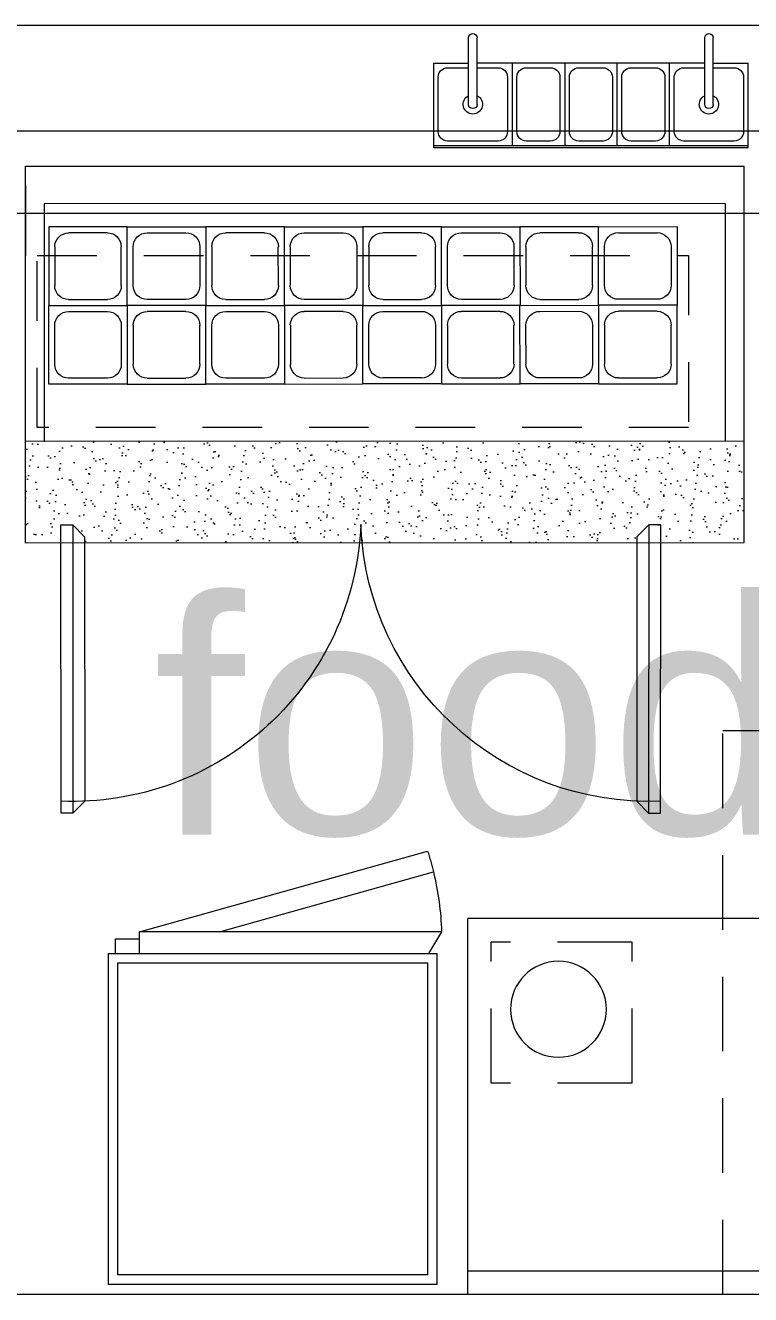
# Model space of a CAD drawing. Header units: millimetres. Extents: x 744843 to 745492, y 2520966 to 2521458.
# Drawn here: x 745400.358 to 745401.902, y 2521104.015 to 2521106.715 of the extents above; entities that cross this region are included whole.
import ezdxf

# ---------------------------------------------------------------- set-up
doc = ezdxf.new("R2010")
doc.units = ezdxf.units.MM
doc.linetypes.add('HIDDEN', pattern=[9.525, 6.35, -3.175])
doc.linetypes.add('HIDDEN2', pattern=[0.1875, 0.125, -0.0625])
for name, color, linetype, lineweight in [('A_Muebles_Cocina_2a.Etapa', 230, 'Continuous', 20), ('A_Muros', 30, 'Continuous', 20), ('A_Muros_Bajos', 31, 'Continuous', 20), ('A_Proyecciones', 192, 'HIDDEN', 20), ('A_Textos', 4, 'Continuous', 20)]:
    doc.layers.add(name, color=color, linetype=linetype, lineweight=lineweight)
doc.styles.add('Arial', font='arial.ttf', dxfattribs={"height": 1})
doc.linetypes.add('ZIGZAG', pattern='A,0.00254,-5.08,[131,ltypeshp.shx,S=5.08,R=0,X=-5.08,Y=0],-10.16,[131,ltypeshp.shx,S=5.08,R=180,X=5.08,Y=0],-5.08', length=20.32254)

# ---------------------------------------------------------------- blocks, each defined once
blk = doc.blocks.new('Cocina_Freidora')
at = {"layer": 'A_Muebles_Cocina_2a.Etapa'}
for p, q in [((1.3362, 0.8), (3.243, 0.8)), ((1.3362, 0.8), (3.243, 0.8)), ((3.243, 0), (3.243, 0.8)), ((3.243, 0), (3.243, 0.8)), ((1.3362, 0.05), (3.243, 0.05)), ((1.3362, 0.05), (3.243, 0.05)), ((0.0362, 0), (3.243, 0))]:
    blk.add_line(p, q, dxfattribs=at)
at = {"layer": 'A_Muebles_Cocina_2a.Etapa', "linetype": 'HIDDEN', "ltscale": 0.025}
for p, q in [((2.893, 0.45), (2.893, 0.75)), ((2.893, 0.75), (3.193, 0.75)), ((2.893, 0.45), (2.893, 0.75)), ((2.893, 0.75), (3.193, 0.75)), ((3.193, 0.45), (3.193, 0.75)), ((3.193, 0.45), (3.193, 0.75)), ((2.893, 0.45), (3.193, 0.45)), ((2.893, 0.45), (3.193, 0.45))]:
    blk.add_line(p, q, dxfattribs=at)
at = {"layer": 'A_Muebles_Cocina_2a.Etapa', "color": 2, "linetype": 'HIDDEN', "ltscale": 0.025}
blk.add_lwpolyline([(2.7, 1.2), (0.0362, 1.2), (0.0362, 0), (2.7, 0)], close=True, dxfattribs=at)
at = {"layer": 'A_Muebles_Cocina_2a.Etapa'}
blk.add_circle((3.0499, 0.607), 0.102, dxfattribs=at)
blk.add_circle((3.0499, 0.607), 0.102, dxfattribs=at)
blk = doc.blocks.new('Cocina_Dispenser')
at = {"layer": 'A_Muebles_Cocina_2a.Etapa'}
for p, q in [((0.0748, 0.088), (0.0748, 0.2296)), ((0.0748, 0.088), (0.0748, 0.2296)), ((0.0927, 0.088), (0.0927, 0.2296)), ((0.0927, 0.088), (0.0927, 0.2296)), ((0.5773, 0.088), (0.5773, 0.2296)), ((0.5773, 0.088), (0.5773, 0.2296)), ((0.5952, 0.088), (0.5952, 0.2296)), ((0.5952, 0.088), (0.5952, 0.2296)), ((0.0748, 0.176), (0, 0.176)), ((0, -0.004), (0, 0.176)), ((0.0748, 0.176), (0, 0.176)), ((0, -0.004), (0, 0.176)), ((0.0748, 0.166), (0.03, 0.166)), ((0.0748, 0.166), (0.03, 0.166)), ((0.0927, 0.176), (0.5773, 0.176)), ((0.0927, 0.176), (0.5773, 0.176)), ((0.1375, 0.166), (0.0927, 0.166)), ((0.1375, 0.166), (0.0927, 0.166)), ((0.1675, 0), (0.1675, 0.176)), ((0.1675, 0), (0.1675, 0.176)), ((0.2492, 0.166), (0.1975, 0.166)), ((0.2492, 0.166), (0.1975, 0.166)), ((0.2792, 0), (0.2792, 0.176)), ((0.2792, 0), (0.2792, 0.176)), ((0.3608, 0.166), (0.3092, 0.166)), ((0.3608, 0.166), (0.3092, 0.166)), ((0.3908, 0.176), (0.3908, 0)), ((0.3908, 0.176), (0.3908, 0)), ((0.4725, 0.166), (0.4208, 0.166)), ((0.4725, 0.166), (0.4208, 0.166)), ((0.5025, 0.176), (0.5025, 0)), ((0.5025, 0.176), (0.5025, 0)), ((0.5773, 0.166), (0.5325, 0.166)), ((0.5773, 0.166), (0.5325, 0.166)), ((0.67, 0.176), (0.5952, 0.176)), ((0.67, 0.176), (0.5952, 0.176)), ((0.64, 0.166), (0.5952, 0.166)), ((0.64, 0.166), (0.5952, 0.166)), ((0.67, 0.176), (0.67, -0.004)), ((0.67, 0.176), (0.67, -0.004)), ((0.01, 0.146), (0.01, 0.03)), ((0.01, 0.146), (0.01, 0.03)), ((0.1575, 0.03), (0.1575, 0.146)), ((0.1575, 0.03), (0.1575, 0.146)), ((0.1775, 0.146), (0.1775, 0.03)), ((0.1775, 0.146), (0.1775, 0.03)), ((0.2692, 0.03), (0.2692, 0.146)), ((0.2692, 0.03), (0.2692, 0.146)), ((0.2892, 0.146), (0.2892, 0.03)), ((0.2892, 0.146), (0.2892, 0.03)), ((0.3808, 0.03), (0.3808, 0.146)), ((0.3808, 0.03), (0.3808, 0.146)), ((0.4008, 0.146), (0.4008, 0.03)), ((0.4008, 0.146), (0.4008, 0.03)), ((0.4925, 0.03), (0.4925, 0.146)), ((0.4925, 0.03), (0.4925, 0.146)), ((0.5125, 0.146), (0.5125, 0.03)), ((0.5125, 0.146), (0.5125, 0.03)), ((0.66, 0.03), (0.66, 0.146)), ((0.66, 0.03), (0.66, 0.146)), ((0, 0), (0.67, 0)), ((0, 0), (0.67, 0)), ((0.03, 0.01), (0.1375, 0.01)), ((0.03, 0.01), (0.1375, 0.01)), ((0.1975, 0.01), (0.2492, 0.01)), ((0.1975, 0.01), (0.2492, 0.01)), ((0.3092, 0.01), (0.3608, 0.01)), ((0.3092, 0.01), (0.3608, 0.01)), ((0.4208, 0.01), (0.4725, 0.01)), ((0.4208, 0.01), (0.4725, 0.01)), ((0.5325, 0.01), (0.64, 0.01)), ((0.5325, 0.01), (0.64, 0.01)), ((0.67, -0.004), (0, -0.004)), ((0.67, -0.004), (0, -0.004))]:
    blk.add_line(p, q, dxfattribs=at)
for centre, radius, start, end in [((0.0837, 0.2296), 0.00891, 0, 180), ((0.0837, 0.2296), 0.00891, 0, 180), ((0.5863, 0.2296), 0.00891, 0, 180), ((0.5863, 0.2296), 0.00891, 0, 180), ((0.03, 0.146), 0.02, 90, 180), ((0.03, 0.146), 0.02, 90, 180), ((0.1375, 0.146), 0.02, 360, 90), ((0.1375, 0.146), 0.02, 360, 90), ((0.1975, 0.146), 0.02, 90, 180), ((0.1975, 0.146), 0.02, 90, 180), ((0.2492, 0.146), 0.02, 360, 90), ((0.2492, 0.146), 0.02, 360, 90), ((0.3092, 0.146), 0.02, 90, 180), ((0.3092, 0.146), 0.02, 90, 180), ((0.3608, 0.146), 0.02, 360, 90), ((0.3608, 0.146), 0.02, 360, 90), ((0.4208, 0.146), 0.02, 90, 180), ((0.4208, 0.146), 0.02, 90, 180), ((0.4725, 0.146), 0.02, 360, 90), ((0.4725, 0.146), 0.02, 360, 90), ((0.5325, 0.146), 0.02, 90, 180), ((0.5325, 0.146), 0.02, 90, 180), ((0.64, 0.146), 0.02, 360, 90), ((0.64, 0.146), 0.02, 360, 90), ((0.0837, 0.088), 0.0205, 115.7833, 64.2167), ((0.0837, 0.088), 0.0205, 115.7833, 64.2167), ((0.0837, 0.088), 0.00891, 180, 0), ((0.0837, 0.088), 0.00891, 180, 0), ((0.5863, 0.088), 0.0205, 115.7833, 64.2167), ((0.5863, 0.088), 0.0205, 115.7833, 64.2167), ((0.5863, 0.088), 0.00891, 180, 0), ((0.5863, 0.088), 0.00891, 180, 0), ((0.03, 0.03), 0.02, 180, 270), ((0.03, 0.03), 0.02, 180, 270), ((0.1375, 0.03), 0.02, 270, 360), ((0.1375, 0.03), 0.02, 270, 360), ((0.1975, 0.03), 0.02, 180, 270), ((0.1975, 0.03), 0.02, 180, 270), ((0.2492, 0.03), 0.02, 270, 360), ((0.2492, 0.03), 0.02, 270, 360), ((0.3092, 0.03), 0.02, 180, 270), ((0.3092, 0.03), 0.02, 180, 270), ((0.3608, 0.03), 0.02, 270, 360), ((0.3608, 0.03), 0.02, 270, 360), ((0.4208, 0.03), 0.02, 180, 270), ((0.4208, 0.03), 0.02, 180, 270), ((0.4725, 0.03), 0.02, 270, 0), ((0.4725, 0.03), 0.02, 270, 0), ((0.5325, 0.03), 0.02, 180, 270), ((0.5325, 0.03), 0.02, 180, 270), ((0.64, 0.03), 0.02, 270, 360), ((0.64, 0.03), 0.02, 270, 360)]:
    blk.add_arc(centre, radius, start, end, dxfattribs=at)
blk = doc.blocks.new('planta-baja-01$0$recipiente-17x17-flat-1')
at = {"linetype": 'Continuous'}
for p, q in [((-0.1671, 0.1673), (-0.1672, 0.0001)), ((0.0001, 0.1672), (-0.1671, 0.1673)), ((0, 0), (0.0001, 0.1672)), ((-0.0422, 0.1544), (-0.1249, 0.1545)), ((-0.1544, 0.125), (-0.1544, 0.0424)), ((-0.0128, 0.0423), (-0.0127, 0.1249)), ((-0.1672, 0.0001), (0, 0)), ((-0.1249, 0.0128), (-0.0423, 0.0128))]:
    blk.add_line(p, q, dxfattribs=at)
for centre, major_axis, start_param, end_param in [((-0.1249, 0.125), (0.0209, 0.0209), 0.784997, 2.355794), ((-0.0422, 0.1249), (-0.0209, 0.0209), 3.92659, 5.497386), ((-0.1249, 0.0423), (0.0209, 0.0209), 2.355794, 3.92659), ((-0.0423, 0.0423), (-0.0209, 0.0209), 2.355794, 3.92659)]:
    blk.add_ellipse(centre, major_axis=major_axis, ratio=1, start_param=start_param, end_param=end_param, dxfattribs=at)
blk = doc.blocks.new('planta-baja-01$0$recipiente-17x17-flat-2')
at = {"linetype": 'Continuous'}
for p, q in [((0, 0), (0.0001, 0.1672)), ((0.0001, 0.1672), (0.1673, 0.1671)), ((0.1673, 0.1671), (0.1672, -0.0001)), ((0.0424, 0.1544), (0.125, 0.1544)), ((0.0128, 0.0423), (0.0128, 0.1249)), ((0.1545, 0.1249), (0.1544, 0.0422)), ((0.1672, -0.0001), (0, 0)), ((0.1249, 0.0127), (0.0423, 0.0128))]:
    blk.add_line(p, q, dxfattribs=at)
for centre, major_axis, start_param, end_param in [((0.0423, 0.1249), (-0.0209, -0.0209), -2.356595, -0.785799), ((0.125, 0.1249), (0.0209, -0.0209), 0.784997, 2.355794), ((0.0423, 0.0423), (-0.0209, -0.0209), -0.785799, 0.784997), ((0.1249, 0.0422), (0.0209, -0.0209), -0.785799, 0.784997)]:
    blk.add_ellipse(centre, major_axis=major_axis, ratio=1, start_param=start_param, end_param=end_param, dxfattribs=at)
blk = doc.blocks.new('planta-baja-01$0$recipiente-17x17-flat-3')
at = {"linetype": 'Continuous'}
for p, q in [((0, 0), (0.0001, 0.1672)), ((0.0001, 0.1672), (0.1673, 0.1671)), ((0.1673, 0.1671), (0.1672, -0.0001)), ((0.0424, 0.1544), (0.125, 0.1544)), ((0.0128, 0.0423), (0.0128, 0.1249)), ((0.1545, 0.1249), (0.1544, 0.0422)), ((0.1672, -0.0001), (0, 0)), ((0.1249, 0.0127), (0.0423, 0.0128))]:
    blk.add_line(p, q, dxfattribs=at)
for centre, major_axis, start_param, end_param in [((0.0423, 0.1249), (-0.0209, -0.0209), -2.356595, -0.785799), ((0.125, 0.1249), (0.0209, -0.0209), 0.784997, 2.355794), ((0.0423, 0.0423), (-0.0209, -0.0209), -0.785799, 0.784997), ((0.1249, 0.0422), (0.0209, -0.0209), -0.785799, 0.784997)]:
    blk.add_ellipse(centre, major_axis=major_axis, ratio=1, start_param=start_param, end_param=end_param, dxfattribs=at)
blk = doc.blocks.new('planta-baja-01$0$recipiente-17x17-flat-4')
at = {"linetype": 'Continuous'}
for p, q in [((-0.1671, 0.1673), (-0.1672, 0.0001)), ((0.0001, 0.1672), (-0.1671, 0.1673)), ((0, 0), (0.0001, 0.1672)), ((-0.0422, 0.1544), (-0.1249, 0.1545)), ((-0.1544, 0.125), (-0.1544, 0.0424)), ((-0.0128, 0.0423), (-0.0127, 0.1249)), ((-0.1672, 0.0001), (0, 0)), ((-0.1249, 0.0128), (-0.0423, 0.0128))]:
    blk.add_line(p, q, dxfattribs=at)
for centre, major_axis, start_param, end_param in [((-0.1249, 0.125), (0.0209, 0.0209), 0.784997, 2.355794), ((-0.0422, 0.1249), (-0.0209, 0.0209), 3.92659, 5.497386), ((-0.1249, 0.0423), (0.0209, 0.0209), 2.355794, 3.92659), ((-0.0423, 0.0423), (-0.0209, 0.0209), 2.355794, 3.92659)]:
    blk.add_ellipse(centre, major_axis=major_axis, ratio=1, start_param=start_param, end_param=end_param, dxfattribs=at)
blk = doc.blocks.new('planta-baja-01$0$recipiente-17x17-flat-5')
at = {"linetype": 'Continuous'}
for p, q in [((-0.1673, -0.1671), (-0.1672, 0.0001)), ((-0.1672, 0.0001), (0, 0)), ((0, 0), (-0.0001, -0.1672)), ((-0.1249, -0.0127), (-0.0423, -0.0128)), ((-0.1545, -0.1249), (-0.1544, -0.0422)), ((-0.0128, -0.0423), (-0.0128, -0.1249)), ((-0.0424, -0.1544), (-0.125, -0.1544)), ((-0.0001, -0.1672), (-0.1673, -0.1671))]:
    blk.add_line(p, q, dxfattribs=at)
for centre, major_axis, start_param, end_param in [((-0.1249, -0.0422), (0.0209, -0.0209), 2.355794, 3.92659), ((-0.0423, -0.0423), (-0.0209, -0.0209), 2.355794, 3.92659), ((-0.125, -0.1249), (0.0209, -0.0209), -2.356595, -0.785799), ((-0.0423, -0.1249), (-0.0209, -0.0209), 0.784997, 2.355794)]:
    blk.add_ellipse(centre, major_axis=major_axis, ratio=1, start_param=start_param, end_param=end_param, dxfattribs=at)
blk = doc.blocks.new('planta-baja-01$0$recipiente-17x17-flat-6')
at = {"linetype": 'Continuous'}
for p, q in [((0, 0), (-0.0001, -0.1672)), ((0.1672, -0.0001), (0, 0)), ((0.1249, -0.0128), (0.0423, -0.0128)), ((0.1671, -0.1673), (0.1672, -0.0001)), ((0.0128, -0.0423), (0.0127, -0.1249)), ((0.1544, -0.125), (0.1544, -0.0424)), ((0.0422, -0.1544), (0.1249, -0.1545)), ((-0.0001, -0.1672), (0.1671, -0.1673))]:
    blk.add_line(p, q, dxfattribs=at)
for centre, major_axis, start_param, end_param in [((0.0423, -0.0423), (-0.0209, 0.0209), -0.785799, 0.784997), ((0.1249, -0.0423), (0.0209, 0.0209), 5.497386, 7.068183), ((0.0422, -0.1249), (-0.0209, 0.0209), 0.784997, 2.355794), ((0.1249, -0.125), (0.0209, 0.0209), 3.92659, 5.497386)]:
    blk.add_ellipse(centre, major_axis=major_axis, ratio=1, start_param=start_param, end_param=end_param, dxfattribs=at)
blk = doc.blocks.new('planta-baja-01$0$recipiente-17x17-flat-7')
at = {"linetype": 'Continuous'}
for p, q in [((0, 0), (-0.0001, -0.1672)), ((0.1672, -0.0001), (0, 0)), ((0.1249, -0.0128), (0.0423, -0.0128)), ((0.1671, -0.1673), (0.1672, -0.0001)), ((0.0128, -0.0423), (0.0127, -0.1249)), ((0.1544, -0.125), (0.1544, -0.0424)), ((0.0422, -0.1544), (0.1249, -0.1545)), ((-0.0001, -0.1672), (0.1671, -0.1673))]:
    blk.add_line(p, q, dxfattribs=at)
for centre, major_axis, start_param, end_param in [((0.0423, -0.0423), (-0.0209, 0.0209), -0.785799, 0.784997), ((0.1249, -0.0423), (0.0209, 0.0209), 5.497386, 7.068183), ((0.0422, -0.1249), (-0.0209, 0.0209), 0.784997, 2.355794), ((0.1249, -0.125), (0.0209, 0.0209), 3.92659, 5.497386)]:
    blk.add_ellipse(centre, major_axis=major_axis, ratio=1, start_param=start_param, end_param=end_param, dxfattribs=at)
blk = doc.blocks.new('planta-baja-01$0$recipiente-17x17-flat-8')
at = {"linetype": 'Continuous'}
for p, q in [((-0.1673, -0.1671), (-0.1672, 0.0001)), ((-0.1672, 0.0001), (0, 0)), ((0, 0), (-0.0001, -0.1672)), ((-0.1249, -0.0127), (-0.0423, -0.0128)), ((-0.1545, -0.1249), (-0.1544, -0.0422)), ((-0.0128, -0.0423), (-0.0128, -0.1249)), ((-0.0424, -0.1544), (-0.125, -0.1544)), ((-0.0001, -0.1672), (-0.1673, -0.1671))]:
    blk.add_line(p, q, dxfattribs=at)
for centre, major_axis, start_param, end_param in [((-0.1249, -0.0422), (0.0209, -0.0209), 2.355794, 3.92659), ((-0.0423, -0.0423), (-0.0209, -0.0209), 2.355794, 3.92659), ((-0.125, -0.1249), (0.0209, -0.0209), -2.356595, -0.785799), ((-0.0423, -0.1249), (-0.0209, -0.0209), 0.784997, 2.355794)]:
    blk.add_ellipse(centre, major_axis=major_axis, ratio=1, start_param=start_param, end_param=end_param, dxfattribs=at)
blk = doc.blocks.new('planta-baja-01$0$recipiente-17x17-flat-9')
at = {"linetype": 'Continuous'}
for p, q in [((-0.1671, 0.1673), (-0.1672, 0.0001)), ((0.0001, 0.1672), (-0.1671, 0.1673)), ((0, 0), (0.0001, 0.1672)), ((-0.0422, 0.1544), (-0.1249, 0.1545)), ((-0.1544, 0.125), (-0.1544, 0.0424)), ((-0.0128, 0.0423), (-0.0127, 0.1249)), ((-0.1672, 0.0001), (0, 0)), ((-0.1249, 0.0128), (-0.0423, 0.0128))]:
    blk.add_line(p, q, dxfattribs=at)
for centre, major_axis, start_param, end_param in [((-0.1249, 0.125), (0.0209, 0.0209), 0.784997, 2.355794), ((-0.0422, 0.1249), (-0.0209, 0.0209), 3.92659, 5.497386), ((-0.1249, 0.0423), (0.0209, 0.0209), 2.355794, 3.92659), ((-0.0423, 0.0423), (-0.0209, 0.0209), 2.355794, 3.92659)]:
    blk.add_ellipse(centre, major_axis=major_axis, ratio=1, start_param=start_param, end_param=end_param, dxfattribs=at)
blk = doc.blocks.new('planta-baja-01$0$recipiente-17x17-flat-10')
at = {"linetype": 'Continuous'}
for p, q in [((0, 0), (0.0001, 0.1672)), ((0.0001, 0.1672), (0.1673, 0.1671)), ((0.1673, 0.1671), (0.1672, -0.0001)), ((0.0424, 0.1544), (0.125, 0.1544)), ((0.0128, 0.0423), (0.0128, 0.1249)), ((0.1545, 0.1249), (0.1544, 0.0422)), ((0.1672, -0.0001), (0, 0)), ((0.1249, 0.0127), (0.0423, 0.0128))]:
    blk.add_line(p, q, dxfattribs=at)
for centre, major_axis, start_param, end_param in [((0.0423, 0.1249), (-0.0209, -0.0209), -2.356595, -0.785799), ((0.125, 0.1249), (0.0209, -0.0209), 0.784997, 2.355794), ((0.0423, 0.0423), (-0.0209, -0.0209), -0.785799, 0.784997), ((0.1249, 0.0422), (0.0209, -0.0209), -0.785799, 0.784997)]:
    blk.add_ellipse(centre, major_axis=major_axis, ratio=1, start_param=start_param, end_param=end_param, dxfattribs=at)
blk = doc.blocks.new('planta-baja-01$0$recipiente-17x17-flat-11')
at = {"linetype": 'Continuous'}
for p, q in [((0, 0), (0.0001, 0.1672)), ((0.0001, 0.1672), (0.1673, 0.1671)), ((0.1673, 0.1671), (0.1672, -0.0001)), ((0.0424, 0.1544), (0.125, 0.1544)), ((0.0128, 0.0423), (0.0128, 0.1249)), ((0.1545, 0.1249), (0.1544, 0.0422)), ((0.1672, -0.0001), (0, 0)), ((0.1249, 0.0127), (0.0423, 0.0128))]:
    blk.add_line(p, q, dxfattribs=at)
for centre, major_axis, start_param, end_param in [((0.0423, 0.1249), (-0.0209, -0.0209), -2.356595, -0.785799), ((0.125, 0.1249), (0.0209, -0.0209), 0.784997, 2.355794), ((0.0423, 0.0423), (-0.0209, -0.0209), -0.785799, 0.784997), ((0.1249, 0.0422), (0.0209, -0.0209), -0.785799, 0.784997)]:
    blk.add_ellipse(centre, major_axis=major_axis, ratio=1, start_param=start_param, end_param=end_param, dxfattribs=at)
blk = doc.blocks.new('planta-baja-01$0$recipiente-17x17-flat-12')
at = {"linetype": 'Continuous'}
for p, q in [((-0.1671, 0.1673), (-0.1672, 0.0001)), ((0.0001, 0.1672), (-0.1671, 0.1673)), ((0, 0), (0.0001, 0.1672)), ((-0.0422, 0.1544), (-0.1249, 0.1545)), ((-0.1544, 0.125), (-0.1544, 0.0424)), ((-0.0128, 0.0423), (-0.0127, 0.1249)), ((-0.1672, 0.0001), (0, 0)), ((-0.1249, 0.0128), (-0.0423, 0.0128))]:
    blk.add_line(p, q, dxfattribs=at)
for centre, major_axis, start_param, end_param in [((-0.1249, 0.125), (0.0209, 0.0209), 0.784997, 2.355794), ((-0.0422, 0.1249), (-0.0209, 0.0209), 3.92659, 5.497386), ((-0.1249, 0.0423), (0.0209, 0.0209), 2.355794, 3.92659), ((-0.0423, 0.0423), (-0.0209, 0.0209), 2.355794, 3.92659)]:
    blk.add_ellipse(centre, major_axis=major_axis, ratio=1, start_param=start_param, end_param=end_param, dxfattribs=at)
blk = doc.blocks.new('planta-baja-01$0$recipiente-17x17-flat-13')
at = {"linetype": 'Continuous'}
for p, q in [((-0.1673, -0.1671), (-0.1672, 0.0001)), ((-0.1672, 0.0001), (0, 0)), ((0, 0), (-0.0001, -0.1672)), ((-0.1249, -0.0127), (-0.0423, -0.0128)), ((-0.1545, -0.1249), (-0.1544, -0.0422)), ((-0.0128, -0.0423), (-0.0128, -0.1249)), ((-0.0424, -0.1544), (-0.125, -0.1544)), ((-0.0001, -0.1672), (-0.1673, -0.1671))]:
    blk.add_line(p, q, dxfattribs=at)
for centre, major_axis, start_param, end_param in [((-0.1249, -0.0422), (0.0209, -0.0209), 2.355794, 3.92659), ((-0.0423, -0.0423), (-0.0209, -0.0209), 2.355794, 3.92659), ((-0.125, -0.1249), (0.0209, -0.0209), -2.356595, -0.785799), ((-0.0423, -0.1249), (-0.0209, -0.0209), 0.784997, 2.355794)]:
    blk.add_ellipse(centre, major_axis=major_axis, ratio=1, start_param=start_param, end_param=end_param, dxfattribs=at)
blk = doc.blocks.new('planta-baja-01$0$recipiente-17x17-flat-14')
at = {"linetype": 'Continuous'}
for p, q in [((0, 0), (-0.0001, -0.1672)), ((0.1672, -0.0001), (0, 0)), ((0.1249, -0.0128), (0.0423, -0.0128)), ((0.1671, -0.1673), (0.1672, -0.0001)), ((0.0128, -0.0423), (0.0127, -0.1249)), ((0.1544, -0.125), (0.1544, -0.0424)), ((0.0422, -0.1544), (0.1249, -0.1545)), ((-0.0001, -0.1672), (0.1671, -0.1673))]:
    blk.add_line(p, q, dxfattribs=at)
for centre, major_axis, start_param, end_param in [((0.0423, -0.0423), (-0.0209, 0.0209), -0.785799, 0.784997), ((0.1249, -0.0423), (0.0209, 0.0209), 5.497386, 7.068183), ((0.0422, -0.1249), (-0.0209, 0.0209), 0.784997, 2.355794), ((0.1249, -0.125), (0.0209, 0.0209), 3.92659, 5.497386)]:
    blk.add_ellipse(centre, major_axis=major_axis, ratio=1, start_param=start_param, end_param=end_param, dxfattribs=at)
blk = doc.blocks.new('planta-baja-01$0$recipiente-17x17-flat-15')
at = {"linetype": 'Continuous'}
for p, q in [((0, 0), (-0.0001, -0.1672)), ((0.1672, -0.0001), (0, 0)), ((0.1249, -0.0128), (0.0423, -0.0128)), ((0.1671, -0.1673), (0.1672, -0.0001)), ((0.0128, -0.0423), (0.0127, -0.1249)), ((0.1544, -0.125), (0.1544, -0.0424)), ((0.0422, -0.1544), (0.1249, -0.1545)), ((-0.0001, -0.1672), (0.1671, -0.1673))]:
    blk.add_line(p, q, dxfattribs=at)
for centre, major_axis, start_param, end_param in [((0.0423, -0.0423), (-0.0209, 0.0209), -0.785799, 0.784997), ((0.1249, -0.0423), (0.0209, 0.0209), 5.497386, 7.068183), ((0.0422, -0.1249), (-0.0209, 0.0209), 0.784997, 2.355794), ((0.1249, -0.125), (0.0209, 0.0209), 3.92659, 5.497386)]:
    blk.add_ellipse(centre, major_axis=major_axis, ratio=1, start_param=start_param, end_param=end_param, dxfattribs=at)
blk = doc.blocks.new('planta-baja-01$0$recipiente-17x17-flat-16')
at = {"linetype": 'Continuous'}
for p, q in [((-0.1673, -0.1671), (-0.1672, 0.0001)), ((-0.1672, 0.0001), (0, 0)), ((0, 0), (-0.0001, -0.1672)), ((-0.1249, -0.0127), (-0.0423, -0.0128)), ((-0.1545, -0.1249), (-0.1544, -0.0422)), ((-0.0128, -0.0423), (-0.0128, -0.1249)), ((-0.0424, -0.1544), (-0.125, -0.1544)), ((-0.0001, -0.1672), (-0.1673, -0.1671))]:
    blk.add_line(p, q, dxfattribs=at)
for centre, major_axis, start_param, end_param in [((-0.1249, -0.0422), (0.0209, -0.0209), 2.355794, 3.92659), ((-0.0423, -0.0423), (-0.0209, -0.0209), 2.355794, 3.92659), ((-0.125, -0.1249), (0.0209, -0.0209), -2.356595, -0.785799), ((-0.0423, -0.1249), (-0.0209, -0.0209), 0.784997, 2.355794)]:
    blk.add_ellipse(centre, major_axis=major_axis, ratio=1, start_param=start_param, end_param=end_param, dxfattribs=at)
blk = doc.blocks.new('planta-baja-01$0$recipiente-17x17-flat-17')
at = {"linetype": 'Continuous'}
for p, q in [((-0.1671, 0.1673), (-0.1672, 0.0001)), ((0.0001, 0.1672), (-0.1671, 0.1673)), ((0, 0), (0.0001, 0.1672)), ((-0.0422, 0.1544), (-0.1249, 0.1545)), ((-0.1544, 0.125), (-0.1544, 0.0424)), ((-0.0128, 0.0423), (-0.0127, 0.1249)), ((-0.1672, 0.0001), (0, 0)), ((-0.1249, 0.0128), (-0.0423, 0.0128))]:
    blk.add_line(p, q, dxfattribs=at)
for centre, major_axis, start_param, end_param in [((-0.1249, 0.125), (0.0209, 0.0209), 0.784997, 2.355794), ((-0.0422, 0.1249), (-0.0209, 0.0209), 3.92659, 5.497386), ((-0.1249, 0.0423), (0.0209, 0.0209), 2.355794, 3.92659), ((-0.0423, 0.0423), (-0.0209, 0.0209), 2.355794, 3.92659)]:
    blk.add_ellipse(centre, major_axis=major_axis, ratio=1, start_param=start_param, end_param=end_param, dxfattribs=at)
blk = doc.blocks.new('planta-baja-01$0$recipiente-17x17-flat-18')
at = {"linetype": 'Continuous'}
for p, q in [((0, 0), (0.0001, 0.1672)), ((0.0001, 0.1672), (0.1673, 0.1671)), ((0.1673, 0.1671), (0.1672, -0.0001)), ((0.0424, 0.1544), (0.125, 0.1544)), ((0.0128, 0.0423), (0.0128, 0.1249)), ((0.1545, 0.1249), (0.1544, 0.0422)), ((0.1672, -0.0001), (0, 0)), ((0.1249, 0.0127), (0.0423, 0.0128))]:
    blk.add_line(p, q, dxfattribs=at)
for centre, major_axis, start_param, end_param in [((0.0423, 0.1249), (-0.0209, -0.0209), -2.356595, -0.785799), ((0.125, 0.1249), (0.0209, -0.0209), 0.784997, 2.355794), ((0.0423, 0.0423), (-0.0209, -0.0209), -0.785799, 0.784997), ((0.1249, 0.0422), (0.0209, -0.0209), -0.785799, 0.784997)]:
    blk.add_ellipse(centre, major_axis=major_axis, ratio=1, start_param=start_param, end_param=end_param, dxfattribs=at)
blk = doc.blocks.new('planta-baja-01$0$recipiente-17x17-flat-19')
at = {"linetype": 'Continuous'}
for p, q in [((0, 0), (0.0001, 0.1672)), ((0.0001, 0.1672), (0.1673, 0.1671)), ((0.1673, 0.1671), (0.1672, -0.0001)), ((0.0424, 0.1544), (0.125, 0.1544)), ((0.0128, 0.0423), (0.0128, 0.1249)), ((0.1545, 0.1249), (0.1544, 0.0422)), ((0.1672, -0.0001), (0, 0)), ((0.1249, 0.0127), (0.0423, 0.0128))]:
    blk.add_line(p, q, dxfattribs=at)
for centre, major_axis, start_param, end_param in [((0.0423, 0.1249), (-0.0209, -0.0209), -2.356595, -0.785799), ((0.125, 0.1249), (0.0209, -0.0209), 0.784997, 2.355794), ((0.0423, 0.0423), (-0.0209, -0.0209), -0.785799, 0.784997), ((0.1249, 0.0422), (0.0209, -0.0209), -0.785799, 0.784997)]:
    blk.add_ellipse(centre, major_axis=major_axis, ratio=1, start_param=start_param, end_param=end_param, dxfattribs=at)
blk = doc.blocks.new('planta-baja-01$0$recipiente-17x17-flat-20')
at = {"linetype": 'Continuous'}
for p, q in [((-0.1671, 0.1673), (-0.1672, 0.0001)), ((0.0001, 0.1672), (-0.1671, 0.1673)), ((0, 0), (0.0001, 0.1672)), ((-0.0422, 0.1544), (-0.1249, 0.1545)), ((-0.1544, 0.125), (-0.1544, 0.0424)), ((-0.0128, 0.0423), (-0.0127, 0.1249)), ((-0.1672, 0.0001), (0, 0)), ((-0.1249, 0.0128), (-0.0423, 0.0128))]:
    blk.add_line(p, q, dxfattribs=at)
for centre, major_axis, start_param, end_param in [((-0.1249, 0.125), (0.0209, 0.0209), 0.784997, 2.355794), ((-0.0422, 0.1249), (-0.0209, 0.0209), 3.92659, 5.497386), ((-0.1249, 0.0423), (0.0209, 0.0209), 2.355794, 3.92659), ((-0.0423, 0.0423), (-0.0209, 0.0209), 2.355794, 3.92659)]:
    blk.add_ellipse(centre, major_axis=major_axis, ratio=1, start_param=start_param, end_param=end_param, dxfattribs=at)
blk = doc.blocks.new('planta-baja-01$0$recipiente-17x17-flat-21')
at = {"linetype": 'Continuous'}
for p, q in [((-0.1673, -0.1671), (-0.1672, 0.0001)), ((-0.1672, 0.0001), (0, 0)), ((0, 0), (-0.0001, -0.1672)), ((-0.1249, -0.0127), (-0.0423, -0.0128)), ((-0.1545, -0.1249), (-0.1544, -0.0422)), ((-0.0128, -0.0423), (-0.0128, -0.1249)), ((-0.0424, -0.1544), (-0.125, -0.1544)), ((-0.0001, -0.1672), (-0.1673, -0.1671))]:
    blk.add_line(p, q, dxfattribs=at)
for centre, major_axis, start_param, end_param in [((-0.1249, -0.0422), (0.0209, -0.0209), 2.355794, 3.92659), ((-0.0423, -0.0423), (-0.0209, -0.0209), 2.355794, 3.92659), ((-0.125, -0.1249), (0.0209, -0.0209), -2.356595, -0.785799), ((-0.0423, -0.1249), (-0.0209, -0.0209), 0.784997, 2.355794)]:
    blk.add_ellipse(centre, major_axis=major_axis, ratio=1, start_param=start_param, end_param=end_param, dxfattribs=at)
blk = doc.blocks.new('planta-baja-01$0$recipiente-17x17-flat-22')
at = {"linetype": 'Continuous'}
for p, q in [((0, 0), (-0.0001, -0.1672)), ((0.1672, -0.0001), (0, 0)), ((0.1249, -0.0128), (0.0423, -0.0128)), ((0.1671, -0.1673), (0.1672, -0.0001)), ((0.0128, -0.0423), (0.0127, -0.1249)), ((0.1544, -0.125), (0.1544, -0.0424)), ((0.0422, -0.1544), (0.1249, -0.1545)), ((-0.0001, -0.1672), (0.1671, -0.1673))]:
    blk.add_line(p, q, dxfattribs=at)
for centre, major_axis, start_param, end_param in [((0.0423, -0.0423), (-0.0209, 0.0209), -0.785799, 0.784997), ((0.1249, -0.0423), (0.0209, 0.0209), 5.497386, 7.068183), ((0.0422, -0.1249), (-0.0209, 0.0209), 0.784997, 2.355794), ((0.1249, -0.125), (0.0209, 0.0209), 3.92659, 5.497386)]:
    blk.add_ellipse(centre, major_axis=major_axis, ratio=1, start_param=start_param, end_param=end_param, dxfattribs=at)
blk = doc.blocks.new('planta-baja-01$0$recipiente-17x17-flat-23')
at = {"linetype": 'Continuous'}
for p, q in [((0, 0), (-0.0001, -0.1672)), ((0.1672, -0.0001), (0, 0)), ((0.1249, -0.0128), (0.0423, -0.0128)), ((0.1671, -0.1673), (0.1672, -0.0001)), ((0.0128, -0.0423), (0.0127, -0.1249)), ((0.1544, -0.125), (0.1544, -0.0424)), ((0.0422, -0.1544), (0.1249, -0.1545)), ((-0.0001, -0.1672), (0.1671, -0.1673))]:
    blk.add_line(p, q, dxfattribs=at)
for centre, major_axis, start_param, end_param in [((0.0423, -0.0423), (-0.0209, 0.0209), -0.785799, 0.784997), ((0.1249, -0.0423), (0.0209, 0.0209), 5.497386, 7.068183), ((0.0422, -0.1249), (-0.0209, 0.0209), 0.784997, 2.355794), ((0.1249, -0.125), (0.0209, 0.0209), 3.92659, 5.497386)]:
    blk.add_ellipse(centre, major_axis=major_axis, ratio=1, start_param=start_param, end_param=end_param, dxfattribs=at)
blk = doc.blocks.new('planta-baja-01$0$recipiente-17x17-flat-24')
at = {"linetype": 'Continuous'}
for p, q in [((-0.1673, -0.1671), (-0.1672, 0.0001)), ((-0.1672, 0.0001), (0, 0)), ((0, 0), (-0.0001, -0.1672)), ((-0.1249, -0.0127), (-0.0423, -0.0128)), ((-0.1545, -0.1249), (-0.1544, -0.0422)), ((-0.0128, -0.0423), (-0.0128, -0.1249)), ((-0.0424, -0.1544), (-0.125, -0.1544)), ((-0.0001, -0.1672), (-0.1673, -0.1671))]:
    blk.add_line(p, q, dxfattribs=at)
for centre, major_axis, start_param, end_param in [((-0.1249, -0.0422), (0.0209, -0.0209), 2.355794, 3.92659), ((-0.0423, -0.0423), (-0.0209, -0.0209), 2.355794, 3.92659), ((-0.125, -0.1249), (0.0209, -0.0209), -2.356595, -0.785799), ((-0.0423, -0.1249), (-0.0209, -0.0209), 0.784997, 2.355794)]:
    blk.add_ellipse(centre, major_axis=major_axis, ratio=1, start_param=start_param, end_param=end_param, dxfattribs=at)
blk = doc.blocks.new('planta-baja-01$0$recipiente-17x17-flat-25')
at = {"linetype": 'Continuous'}
for p, q in [((-0.1671, 0.1673), (-0.1672, 0.0001)), ((0.0001, 0.1672), (-0.1671, 0.1673)), ((0, 0), (0.0001, 0.1672)), ((-0.0422, 0.1544), (-0.1249, 0.1545)), ((-0.1544, 0.125), (-0.1544, 0.0424)), ((-0.0128, 0.0423), (-0.0127, 0.1249)), ((-0.1672, 0.0001), (0, 0)), ((-0.1249, 0.0128), (-0.0423, 0.0128))]:
    blk.add_line(p, q, dxfattribs=at)
for centre, major_axis, start_param, end_param in [((-0.1249, 0.125), (0.0209, 0.0209), 0.784997, 2.355794), ((-0.0422, 0.1249), (-0.0209, 0.0209), 3.92659, 5.497386), ((-0.1249, 0.0423), (0.0209, 0.0209), 2.355794, 3.92659), ((-0.0423, 0.0423), (-0.0209, 0.0209), 2.355794, 3.92659)]:
    blk.add_ellipse(centre, major_axis=major_axis, ratio=1, start_param=start_param, end_param=end_param, dxfattribs=at)
blk = doc.blocks.new('planta-baja-01$0$recipiente-17x17-flat-26')
at = {"linetype": 'Continuous'}
for p, q in [((0, 0), (0.0001, 0.1672)), ((0.0001, 0.1672), (0.1673, 0.1671)), ((0.1673, 0.1671), (0.1672, -0.0001)), ((0.0424, 0.1544), (0.125, 0.1544)), ((0.0128, 0.0423), (0.0128, 0.1249)), ((0.1545, 0.1249), (0.1544, 0.0422)), ((0.1672, -0.0001), (0, 0)), ((0.1249, 0.0127), (0.0423, 0.0128))]:
    blk.add_line(p, q, dxfattribs=at)
for centre, major_axis, start_param, end_param in [((0.0423, 0.1249), (-0.0209, -0.0209), -2.356595, -0.785799), ((0.125, 0.1249), (0.0209, -0.0209), 0.784997, 2.355794), ((0.0423, 0.0423), (-0.0209, -0.0209), -0.785799, 0.784997), ((0.1249, 0.0422), (0.0209, -0.0209), -0.785799, 0.784997)]:
    blk.add_ellipse(centre, major_axis=major_axis, ratio=1, start_param=start_param, end_param=end_param, dxfattribs=at)
blk = doc.blocks.new('planta-baja-01$0$recipiente-17x17-flat-27')
at = {"linetype": 'Continuous'}
for p, q in [((0, 0), (0.0001, 0.1672)), ((0.0001, 0.1672), (0.1673, 0.1671)), ((0.1673, 0.1671), (0.1672, -0.0001)), ((0.0424, 0.1544), (0.125, 0.1544)), ((0.0128, 0.0423), (0.0128, 0.1249)), ((0.1545, 0.1249), (0.1544, 0.0422)), ((0.1672, -0.0001), (0, 0)), ((0.1249, 0.0127), (0.0423, 0.0128))]:
    blk.add_line(p, q, dxfattribs=at)
for centre, major_axis, start_param, end_param in [((0.0423, 0.1249), (-0.0209, -0.0209), -2.356595, -0.785799), ((0.125, 0.1249), (0.0209, -0.0209), 0.784997, 2.355794), ((0.0423, 0.0423), (-0.0209, -0.0209), -0.785799, 0.784997), ((0.1249, 0.0422), (0.0209, -0.0209), -0.785799, 0.784997)]:
    blk.add_ellipse(centre, major_axis=major_axis, ratio=1, start_param=start_param, end_param=end_param, dxfattribs=at)
blk = doc.blocks.new('planta-baja-01$0$recipiente-17x17-flat-28')
at = {"linetype": 'Continuous'}
for p, q in [((-0.1671, 0.1673), (-0.1672, 0.0001)), ((0.0001, 0.1672), (-0.1671, 0.1673)), ((0, 0), (0.0001, 0.1672)), ((-0.0422, 0.1544), (-0.1249, 0.1545)), ((-0.1544, 0.125), (-0.1544, 0.0424)), ((-0.0128, 0.0423), (-0.0127, 0.1249)), ((-0.1672, 0.0001), (0, 0)), ((-0.1249, 0.0128), (-0.0423, 0.0128))]:
    blk.add_line(p, q, dxfattribs=at)
for centre, major_axis, start_param, end_param in [((-0.1249, 0.125), (0.0209, 0.0209), 0.784997, 2.355794), ((-0.0422, 0.1249), (-0.0209, 0.0209), 3.92659, 5.497386), ((-0.1249, 0.0423), (0.0209, 0.0209), 2.355794, 3.92659), ((-0.0423, 0.0423), (-0.0209, 0.0209), 2.355794, 3.92659)]:
    blk.add_ellipse(centre, major_axis=major_axis, ratio=1, start_param=start_param, end_param=end_param, dxfattribs=at)
blk = doc.blocks.new('planta-baja-01$0$recipiente-17x17-flat-29')
at = {"linetype": 'Continuous'}
for p, q in [((-0.1673, -0.1671), (-0.1672, 0.0001)), ((-0.1672, 0.0001), (0, 0)), ((0, 0), (-0.0001, -0.1672)), ((-0.1249, -0.0127), (-0.0423, -0.0128)), ((-0.1545, -0.1249), (-0.1544, -0.0422)), ((-0.0128, -0.0423), (-0.0128, -0.1249)), ((-0.0424, -0.1544), (-0.125, -0.1544)), ((-0.0001, -0.1672), (-0.1673, -0.1671))]:
    blk.add_line(p, q, dxfattribs=at)
for centre, major_axis, start_param, end_param in [((-0.1249, -0.0422), (0.0209, -0.0209), 2.355794, 3.92659), ((-0.0423, -0.0423), (-0.0209, -0.0209), 2.355794, 3.92659), ((-0.125, -0.1249), (0.0209, -0.0209), -2.356595, -0.785799), ((-0.0423, -0.1249), (-0.0209, -0.0209), 0.784997, 2.355794)]:
    blk.add_ellipse(centre, major_axis=major_axis, ratio=1, start_param=start_param, end_param=end_param, dxfattribs=at)
blk = doc.blocks.new('planta-baja-01$0$recipiente-17x17-flat-30')
at = {"linetype": 'Continuous'}
for p, q in [((0, 0), (-0.0001, -0.1672)), ((0.1672, -0.0001), (0, 0)), ((0.1249, -0.0128), (0.0423, -0.0128)), ((0.1671, -0.1673), (0.1672, -0.0001)), ((0.0128, -0.0423), (0.0127, -0.1249)), ((0.1544, -0.125), (0.1544, -0.0424)), ((0.0422, -0.1544), (0.1249, -0.1545)), ((-0.0001, -0.1672), (0.1671, -0.1673))]:
    blk.add_line(p, q, dxfattribs=at)
for centre, major_axis, start_param, end_param in [((0.0423, -0.0423), (-0.0209, 0.0209), -0.785799, 0.784997), ((0.1249, -0.0423), (0.0209, 0.0209), 5.497386, 7.068183), ((0.0422, -0.1249), (-0.0209, 0.0209), 0.784997, 2.355794), ((0.1249, -0.125), (0.0209, 0.0209), 3.92659, 5.497386)]:
    blk.add_ellipse(centre, major_axis=major_axis, ratio=1, start_param=start_param, end_param=end_param, dxfattribs=at)
blk = doc.blocks.new('planta-baja-01$0$recipiente-17x17-flat-31')
at = {"linetype": 'Continuous'}
for p, q in [((0, 0), (-0.0001, -0.1672)), ((0.1672, -0.0001), (0, 0)), ((0.1249, -0.0128), (0.0423, -0.0128)), ((0.1671, -0.1673), (0.1672, -0.0001)), ((0.0128, -0.0423), (0.0127, -0.1249)), ((0.1544, -0.125), (0.1544, -0.0424)), ((0.0422, -0.1544), (0.1249, -0.1545)), ((-0.0001, -0.1672), (0.1671, -0.1673))]:
    blk.add_line(p, q, dxfattribs=at)
for centre, major_axis, start_param, end_param in [((0.0423, -0.0423), (-0.0209, 0.0209), -0.785799, 0.784997), ((0.1249, -0.0423), (0.0209, 0.0209), 5.497386, 7.068183), ((0.0422, -0.1249), (-0.0209, 0.0209), 0.784997, 2.355794), ((0.1249, -0.125), (0.0209, 0.0209), 3.92659, 5.497386)]:
    blk.add_ellipse(centre, major_axis=major_axis, ratio=1, start_param=start_param, end_param=end_param, dxfattribs=at)
blk = doc.blocks.new('planta-baja-01$0$recipiente-17x17-flat-32')
at = {"linetype": 'Continuous'}
for p, q in [((-0.1673, -0.1671), (-0.1672, 0.0001)), ((-0.1672, 0.0001), (0, 0)), ((0, 0), (-0.0001, -0.1672)), ((-0.1249, -0.0127), (-0.0423, -0.0128)), ((-0.1545, -0.1249), (-0.1544, -0.0422)), ((-0.0128, -0.0423), (-0.0128, -0.1249)), ((-0.0424, -0.1544), (-0.125, -0.1544)), ((-0.0001, -0.1672), (-0.1673, -0.1671))]:
    blk.add_line(p, q, dxfattribs=at)
for centre, major_axis, start_param, end_param in [((-0.1249, -0.0422), (0.0209, -0.0209), 2.355794, 3.92659), ((-0.0423, -0.0423), (-0.0209, -0.0209), 2.355794, 3.92659), ((-0.125, -0.1249), (0.0209, -0.0209), -2.356595, -0.785799), ((-0.0423, -0.1249), (-0.0209, -0.0209), 0.784997, 2.355794)]:
    blk.add_ellipse(centre, major_axis=major_axis, ratio=1, start_param=start_param, end_param=end_param, dxfattribs=at)
blk = doc.blocks.new('Cocina_sandwichera')
at = {"layer": 'A_Muebles_Cocina_2a.Etapa'}
h = blk.add_hatch(dxfattribs=at)
h.set_pattern_fill('ACET-2D-AR-SAND', color=256, scale=0.000983564, angle=270, style=0)
h.set_pattern_definition([(307.5, (-745376.27962, -2521105.615184), (0.03105789467535, 0.0238315607742), [0, -0.0379734407165, 0, -0.0424702955382, 0, -0.04059660602917]), (277.5, (-745376.27962, -2521105.615184), (0.0635815039713, 0.0083706637982), [0, -0.0204856719655, 0, -0.03422606169844, 0, -0.01311582656327]), (237.5, (-745376.27962, -2521105.584456), (0.03535554287155, -0.0225239649182), [0, -0.0124912633936, 0, -0.0449685482169, 0, -0.0587089379499]), (227.5, (-745376.27962, -2521105.584456), (0.0493262180864, -0.045199151329), [0, -0.0062456316968, 0, -0.0294793816089, 0, -0.0337264111627])])
h.paths.add_polyline_path([(0.0001, 0.2145), (0, 0), (0.1778, 0), (0.1778, 0.0375), (0.2031, 0.0375), (0.2284, 0.0122), (0.2285, 0), (0.8135, 0, 0.015505), (0.8163, 0.038, 0.015505), (0.819, 0), (1.4041, 0), (1.4041, 0.0122), (1.4294, 0.0375), (1.4548, 0.0375), (1.4547, 0), (1.5301, 0), (1.5301, 0.2145), (1.4902, 0.2145), (1.4902, 0.2139), (0.8301, 0.2145), (0.8301, 0.2145)])
for p, q in [((0, 0), (0.0003, 0.8007)), ((0, 0), (0.0003, 0.8007)), ((1.5303, 0.8001), (0.0003, 0.8001)), ((1.5303, 0.8001), (0.0003, 0.8001)), ((1.53, -0.0006), (1.5303, 0.8001)), ((1.53, -0.0006), (1.5303, 0.8001)), ((0.0402, 0.7209), (0.0404, 0.2146)), ((0.0402, 0.7209), (1.4904, 0.7203)), ((0.0402, 0.7209), (0.0404, 0.2146)), ((0.0402, 0.7209), (1.4904, 0.7203)), ((1.4904, 0.7203), (1.4902, 0.2139)), ((1.4904, 0.7203), (1.4902, 0.2139)), ((0.0001, 0.2151), (1.5301, 0.2145)), ((0.0001, 0.2151), (1.5301, 0.2145)), ((1.53, -0.0006), (0, 0))]:
    blk.add_line(p, q, dxfattribs=at)
at = {"layer": 'A_Muebles_Cocina_2a.Etapa', "color": 2, "linetype": 'HIDDEN2', "ltscale": 2}
blk.add_line((1.5303, 0.7594), (1.5302, 0.6106), dxfattribs=at)
blk.add_line((1.5303, 0.7594), (1.5302, 0.6106), dxfattribs=at)
at = {"layer": 'A_Muebles_Cocina_2a.Etapa', "color": 8}
for p, q in [((0.1778, 0.0375), (0.2031, 0.0375)), ((0.1782, -0.5757), (0.1778, 0.0375)), ((0.1778, 0.0375), (0.2031, 0.0375)), ((0.1782, -0.5757), (0.1778, 0.0375)), ((0.2031, 0.0375), (0.2035, -0.5757)), ((0.2031, 0.0375), (0.2284, 0.0122)), ((0.2031, 0.0375), (0.2035, -0.5757)), ((0.2031, 0.0375), (0.2284, 0.0122)), ((1.4294, 0.0375), (1.4041, 0.0122)), ((1.4294, 0.0375), (1.4041, 0.0122)), ((1.4294, 0.0375), (1.429, -0.5757)), ((1.4294, 0.0375), (1.429, -0.5757)), ((1.4548, 0.0375), (1.4294, 0.0375)), ((1.4548, 0.0375), (1.4294, 0.0375)), ((1.4543, -0.5757), (1.4548, 0.0375)), ((1.4543, -0.5757), (1.4548, 0.0375)), ((0.2284, 0.0122), (0.2289, -0.5503)), ((0.2284, 0.0122), (0.2289, -0.5503)), ((1.4041, 0.0122), (1.4037, -0.5503)), ((1.4041, 0.0122), (1.4037, -0.5503)), ((0.2289, -0.5503), (0.2035, -0.5757)), ((0.2289, -0.5503), (0.2035, -0.5757)), ((1.4037, -0.5503), (1.429, -0.5757)), ((1.4037, -0.5503), (1.429, -0.5757)), ((0.2035, -0.5757), (0.1782, -0.5757)), ((1.429, -0.5757), (1.4543, -0.5757)), ((1.429, -0.5757), (1.4543, -0.5757))]:
    blk.add_line(p, q, dxfattribs=at)
at = {"layer": 'A_Muebles_Cocina_2a.Etapa', "color": 2, "linetype": 'HIDDEN', "ltscale": 0.02}
blk.add_lwpolyline([(0.1185, 0.2443), (1.5054, 0.2443), (1.5054, 0.6106), (0.1185, 0.6106)], close=True, dxfattribs=at)
at = {"layer": 'A_Muebles_Cocina_2a.Etapa', "color": 8}
for centre, start, end in [((0.2031, 0.0628), 267.675, 357.675), ((0.2031, 0.0628), 267.675, 357.675), ((1.4294, 0.0628), 182.325, 272.325), ((1.4294, 0.0628), 182.325, 272.325)]:
    blk.add_arc(centre, 0.6137, start, end, dxfattribs=at)
at = {"layer": 'A_Muebles_Cocina_2a.Etapa'}
for name, p in [('planta-baja-01$0$recipiente-17x17-flat-6', (0.143, 0.6717)), ('planta-baja-01$0$recipiente-17x17-flat-22', (0.143, 0.6717)), ('planta-baja-01$0$recipiente-17x17-flat-5', (0.4774, 0.6715)), ('planta-baja-01$0$recipiente-17x17-flat-21', (0.4774, 0.6715)), ('planta-baja-01$0$recipiente-17x17-flat-7', (0.4774, 0.6715)), ('planta-baja-01$0$recipiente-17x17-flat-23', (0.4774, 0.6715)), ('planta-baja-01$0$recipiente-17x17-flat-8', (0.8118, 0.6714)), ('planta-baja-01$0$recipiente-17x17-flat-24', (0.8118, 0.6714)), ('planta-baja-01$0$recipiente-17x17-flat-14', (0.8118, 0.6714)), ('planta-baja-01$0$recipiente-17x17-flat-30', (0.8118, 0.6714)), ('planta-baja-01$0$recipiente-17x17-flat-13', (1.1462, 0.6713)), ('planta-baja-01$0$recipiente-17x17-flat-29', (1.1462, 0.6713)), ('planta-baja-01$0$recipiente-17x17-flat-15', (1.1462, 0.6713)), ('planta-baja-01$0$recipiente-17x17-flat-31', (1.1462, 0.6713)), ('planta-baja-01$0$recipiente-17x17-flat-16', (1.4806, 0.6711)), ('planta-baja-01$0$recipiente-17x17-flat-32', (1.4806, 0.6711)), ('planta-baja-01$0$recipiente-17x17-flat-2', (0.1429, 0.3372)), ('planta-baja-01$0$recipiente-17x17-flat-18', (0.1429, 0.3372)), ('planta-baja-01$0$recipiente-17x17-flat-1', (0.4773, 0.3371)), ('planta-baja-01$0$recipiente-17x17-flat-17', (0.4773, 0.3371)), ('planta-baja-01$0$recipiente-17x17-flat-3', (0.4773, 0.3371)), ('planta-baja-01$0$recipiente-17x17-flat-19', (0.4773, 0.3371)), ('planta-baja-01$0$recipiente-17x17-flat-4', (0.8117, 0.337)), ('planta-baja-01$0$recipiente-17x17-flat-20', (0.8117, 0.337)), ('planta-baja-01$0$recipiente-17x17-flat-10', (0.8117, 0.337)), ('planta-baja-01$0$recipiente-17x17-flat-26', (0.8117, 0.337)), ('planta-baja-01$0$recipiente-17x17-flat-9', (1.1461, 0.3368)), ('planta-baja-01$0$recipiente-17x17-flat-25', (1.1461, 0.3368)), ('planta-baja-01$0$recipiente-17x17-flat-11', (1.1461, 0.3368)), ('planta-baja-01$0$recipiente-17x17-flat-27', (1.1461, 0.3368)), ('planta-baja-01$0$recipiente-17x17-flat-12', (1.4805, 0.3367)), ('planta-baja-01$0$recipiente-17x17-flat-28', (1.4805, 0.3367))]:
    blk.add_blockref(name, p, dxfattribs=at)
blk = doc.blocks.new('Cocina_Refri_verti')
blk.add_line((-0.0094, 0.75), (0.6335, 0.75))
at = {"layer": 'A_Muebles_Cocina_2a.Etapa', "color": 8, "linetype": 'HIDDEN'}
for p, q in [((0.6335, 0.75), (0.0204, 0.9217)), ((0.6335, 0.75), (0.0204, 0.9217)), ((0.4632, 0.75), (0.0081, 0.8775))]:
    blk.add_line(p, q, dxfattribs=at)
at = {"layer": 'A_Muebles_Cocina_2a.Etapa'}
for p, q in [((-0.0094, 0.75), (0.0185, 0.7041)), ((-0.0094, 0.75), (0.0185, 0.7041)), ((-0.0094, 0.75), (0.6335, 0.75)), ((0.6335, 0.7041), (0.6335, 0.75)), ((0.6335, 0.7041), (0.6335, 0.75)), ((0.6846, 0.7347), (0.6335, 0.7347)), ((0.6846, 0.7347), (0.6335, 0.7347)), ((0.6846, 0.7041), (0.6846, 0.7347)), ((0.6846, 0.7041), (0.6846, 0.7347)), ((0.7, 0.7041), (0, 0.7041)), ((0.7, 0.7041), (0, 0.7041)), ((0, 0), (0, 0.7041)), ((0.7, 0), (0.7, 0.7041)), ((0.7, 0), (0.7, 0.7041)), ((0.02, 0.02), (0.02, 0.6841)), ((0.68, 0.6841), (0.02, 0.6841)), ((0.02, 0.02), (0.02, 0.6841)), ((0.68, 0.6841), (0.02, 0.6841)), ((0.68, 0.02), (0.68, 0.6841)), ((0.68, 0.02), (0.68, 0.6841)), ((0, 0), (0.7, 0)), ((0, 0), (0.7, 0)), ((0.02, 0.02), (0.68, 0.02)), ((0.02, 0.02), (0.68, 0.02))]:
    blk.add_line(p, q, dxfattribs=at)
at = {"layer": 'A_Muebles_Cocina_2a.Etapa', "color": 8, "linetype": 'HIDDEN'}
for start, end in [(162.3865, 166.4773), (166.4773, 177.9546)]:
    blk.add_arc((0.6335, 0.727), 0.6433, start, end, dxfattribs=at)

msp = doc.modelspace()

# ---------------------------------------------------------------- linework, layer by layer
at = {"layer": 'A_Muros', "ltscale": 0.0065}
msp.add_lwpolyline([(745404.3962, 2521101.8347), (745404.3962, 2521103.6122), (745406.8138, 2521103.6122), (745406.8138, 2521103.7622), (745404.3962, 2521103.7622), (745404.3962, 2521106.7151), (745404.2462, 2521106.7151), (745404.2462, 2521104.0151), (745400.1895, 2521104.0151), (745400.1895, 2521103.8651), (745401.3462, 2521103.8651), (745401.3462, 2521103.2874), (745401.4962, 2521103.2874), (745401.4962, 2521103.8651), (745404.2462, 2521103.8651), (745404.2462, 2521101.8347)], close=True, dxfattribs=at)
at = {"layer": 'A_Muros_Bajos', "ltscale": 0.025}
for p, q in [((745404.2462, 2521106.7151), (745398.8109, 2521106.7151)), ((745404.2462, 2521106.3152), (745398.8109, 2521106.3152))]:
    msp.add_line(p, q, dxfattribs=at)
at = {"layer": 'A_Proyecciones', "linetype": 'ZIGZAG', "ltscale": 0.01}
msp.add_line((745404.2466, 2521106.4902), (745398.8109, 2521106.4902), dxfattribs=at)
msp.add_line((745404.2466, 2521106.4902), (745398.8109, 2521106.4902), dxfattribs=at)

# ---------------------------------------------------------------- block references
at = {"layer": 'A_Muebles_Cocina_2a.Etapa', "xscale": -1}
for name, p in [('Cocina_Dispenser', (745401.8969, 2521106.459)), ('Cocina_sandwichera', (745401.8883, 2521105.6152)), ('Cocina_Freidora', (745404.5427, 2521104.0151)), ('Cocina_Refri_verti', (745401.2347, 2521104.0369))]:
    msp.add_blockref(name, p, dxfattribs=at)

# ---------------------------------------------------------------- texts
at = {"layer": 'A_Textos', "ltscale": 0.1, "insert": (745402.1836, 2521105.4938), "char_height": 0.5, "width": 13.916468, "attachment_point": 2, "style": 'Arial'}
msp.add_mtext('food court', dxfattribs=at)

doc.saveas('drawing.dxf')
